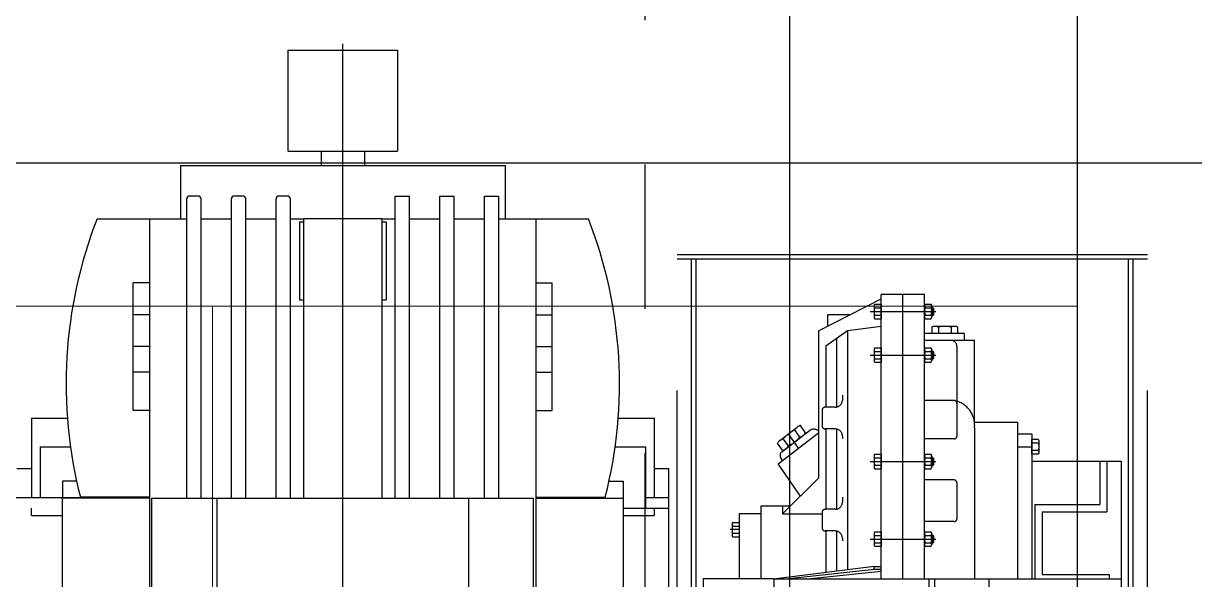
# Model space of a CAD drawing. Header units: inches. Extents: x 0 to 157513, y -28488 to 35640.
# Drawn here: x 22804 to 23616, y 19705 to 20090 of the extents above; entities that cross this region are included whole.
import ezdxf

# ---------------------------------------------------------------- set-up
doc = ezdxf.new("R2010")
doc.units = ezdxf.units.IN
doc.header["$LTSCALE"] = 400
doc.header["$MEASUREMENT"] = 0
doc.linetypes.add('CENTER', pattern=[2, 1.25, -0.25, 0.25, -0.25])
doc.linetypes.add('PHANTOM', pattern=[2.5, 1.25, -0.25, 0.25, -0.25, 0.25, -0.25])
doc.layers.add('BF', color=8, linetype='PHANTOM')
doc.layers.add('DIM', color=1, linetype='Continuous')

# ---------------------------------------------------------------- blocks, each defined once
blk = doc.blocks.new('611bf4strgesv')
at = {"layer": 'BF'}
for p, q in [((-8610.58, 31515.8, 236.01), (-8610.58, 24671.63, 236.01)), ((-8588.28, 28259.13, 7306.83), (-8588.28, 28853.28, 7306.83)), ((-8261.98, 28853.28, 7306.83), (-8588.28, 28853.28, 7306.83)), ((-8261.98, 28259.13, 7306.83), (-8261.98, 28853.28, 7306.83)), ((-8490.13, 28800.63, 7306.83), (-8446.64, 28822.63, 7306.83)), ((-8446.64, 28628.82, 7306.83), (-8446.64, 28825.63, 7306.83)), ((-8416.64, 28825.63, 7306.83), (-8446.64, 28825.63, 7306.83)), ((-8431.64, 28628.82, 7306.83), (-8431.64, 28825.63, 7306.83)), ((-8416.64, 28628.82, 7306.83), (-8416.64, 28825.63, 7306.83)), ((-8412.11, 28816.48, 7306.83), (-8410.66, 28816.48, 7306.83)), ((-8410.66, 28816.48, 7306.83), (-8410.66, 28811.48, 7306.83)), ((-8410.44, 28816.27, 7306.83), (-8410.66, 28816.48, 7306.83)), ((-8410.44, 28816.27, 7306.83), (-8410.44, 28811.69, 7306.83)), ((-8468.39, 28811.63, 7306.83), (-8483.98, 28811.63, 7306.83)), ((-8483.98, 28811.63, 7306.83), (-8483.98, 28803.74, 7306.83)), ((-8412.11, 28811.48, 7306.83), (-8410.66, 28811.48, 7306.83)), ((-8410.44, 28811.69, 7306.83), (-8410.66, 28811.48, 7306.83)), ((-8490.13, 28800.63, 7306.83), (-8490.13, 28698.36, 7306.83)), ((-8470.13, 28800.63, 7306.83), (-8485.13, 28789.96, 7306.83)), ((-8446.64, 28803.63, 7306.83), (-8470.13, 28800.63, 7306.83)), ((-8470.13, 28800.63, 7306.83), (-8470.13, 28635.24, 7306.83)), ((-8388.83, 28798.64, 7306.83), (-8416.64, 28798.64, 7306.83)), ((-8388.83, 28793.89, 7306.83), (-8388.83, 28798.64, 7306.83)), ((-8485.13, 28789.96, 7306.83), (-8485.13, 28747.63, 7306.83)), ((-8477.63, 28795.3, 7306.83), (-8477.63, 28747.63, 7306.83)), ((-8398.76, 28793.9, 7306.83), (-8416.64, 28793.9, 7306.83)), ((-8381.98, 28793.89, 7306.83), (-8398.76, 28793.9, 7306.83)), ((-8394.17, 28789.71, 7306.83), (-8394.17, 28750.28, 7306.83)), ((-8381.98, 28737.27, 7306.83), (-8381.98, 28793.88, 7306.83)), ((-8412.11, 28786.26, 7306.83), (-8410.66, 28786.26, 7306.83)), ((-8412.11, 28781.26, 7306.83), (-8410.66, 28781.26, 7306.83)), ((-8410.66, 28786.26, 7306.83), (-8410.66, 28781.26, 7306.83)), ((-8410.44, 28786.05, 7306.83), (-8410.66, 28786.26, 7306.83)), ((-8410.44, 28781.47, 7306.83), (-8410.66, 28781.26, 7306.83)), ((-8410.44, 28786.05, 7306.83), (-8410.44, 28781.47, 7306.83)), ((-8473.59, 28756.05, 7306.83), (-8473.59, 28752.63, 7306.83)), ((-8396.17, 28752.28, 7306.83), (-8416.64, 28752.28, 7306.83)), ((-8394.17, 28750.28, 7306.83), (-8394.17, 28727.68, 7306.83)), ((-8487.62, 28745.63, 7306.83), (-8487.62, 28734.63, 7306.83)), ((-8478.59, 28747.63, 7306.83), (-8485.62, 28747.63, 7306.83)), ((-8516.88, 28724.66, 7306.83), (-8504.91, 28733.88, 7306.83)), ((-8499.18, 28729.98, 7306.83), (-8502.69, 28734.96, 7306.83)), ((-8478.59, 28732.63, 7306.83), (-8485.62, 28732.63, 7306.83)), ((-8485.13, 28732.63, 7306.83), (-8485.13, 28676.81, 7306.83)), ((-8477.63, 28732.63, 7306.83), (-8477.63, 28676.88, 7306.83)), ((-8381.98, 28737.27, 7306.83), (-8352.13, 28737.28, 7306.83)), ((-8381.91, 28733.36, 7306.83), (-8381.91, 28629.04, 7306.83)), ((-8352.13, 28737.28, 7306.83), (-8352.13, 28628.82, 7306.83)), ((-8518.24, 28708.33, 7306.83), (-8490.13, 28729.99, 7306.83)), ((-8515.68, 28716.62, 7306.83), (-8496.54, 28731.37, 7306.83)), ((-8511.08, 28720.81, 7306.83), (-8514.58, 28725.8, 7306.83)), ((-8503.94, 28719.35, 7306.83), (-8510.9, 28729.26, 7306.83)), ((-8503.14, 28726.91, 7306.83), (-8506.65, 28731.91, 7306.83)), ((-8490.13, 28731.09, 7306.83), (-8490.15, 28731.11, 7306.83)), ((-8473.59, 28727.63, 7306.83), (-8473.59, 28725.91, 7306.83)), ((-8396.17, 28725.68, 7306.83), (-8416.64, 28725.68, 7306.83)), ((-8352.13, 28729.28, 7306.83), (-8342.13, 28729.28, 7306.83)), ((-8342.13, 28729.28, 7306.83), (-8342.13, 28628.82, 7306.83)), ((-8515.04, 28717.76, 7306.83), (-8518.53, 28722.73, 7306.83)), ((-8352.13, 28720.19, 7306.83), (-8342.13, 28720.19, 7306.83)), ((-8502.63, 28686.11, 7306.83), (-8518.24, 28708.33, 7306.83)), ((-8515.13, 28710.73, 7306.83), (-8516.36, 28712.6, 7306.83)), ((-8412.11, 28712.55, 7306.83), (-8410.66, 28712.55, 7306.83)), ((-8410.66, 28712.55, 7306.83), (-8410.66, 28707.55, 7306.83)), ((-8410.44, 28712.34, 7306.83), (-8410.66, 28712.55, 7306.83)), ((-8410.44, 28707.77, 7306.83), (-8410.66, 28707.55, 7306.83)), ((-8410.44, 28712.34, 7306.83), (-8410.44, 28707.77, 7306.83)), ((-8342.13, 28710.19, 7306.83), (-8280.13, 28710.19, 7306.83)), ((-8295.13, 28710.19, 7306.83), (-8295.13, 28680.19, 7306.83)), ((-8290.13, 28710.19, 7306.83), (-8290.13, 28675.19, 7306.83)), ((-8280.13, 28710.19, 7306.83), (-8280.13, 28470.07, 7306.83)), ((-8412.11, 28707.55, 7306.83), (-8410.66, 28707.55, 7306.83)), ((-8515.13, 28673.87, 7306.83), (-8490.13, 28698.36, 7306.83)), ((-8396.17, 28697.23, 7306.83), (-8416.64, 28697.23, 7306.83)), ((-8394.17, 28695.23, 7306.83), (-8394.17, 28670.34, 7306.83)), ((-8473.59, 28685.29, 7306.83), (-8473.59, 28681.88, 7306.83)), ((-8509.71, 28679.18, 7306.83), (-8530.13, 28679.18, 7306.83)), ((-8530.13, 28679.18, 7306.83), (-8530.13, 28628.82, 7306.83)), ((-8515.13, 28679.18, 7306.83), (-8515.13, 28673.87, 7306.83)), ((-8478.59, 28676.88, 7306.83), (-8485.62, 28676.88, 7306.83)), ((-8340.13, 28680.19, 7306.83), (-8340.13, 28628.82, 7306.83)), ((-8340.13, 28680.19, 7306.83), (-8295.13, 28680.19, 7306.83)), ((-8335.13, 28675.19, 7306.83), (-8335.13, 28631.82, 7306.83)), ((-8335.13, 28675.19, 7306.83), (-8290.13, 28675.19, 7306.83)), ((-8545.13, 28673.87, 7306.83), (-8545.13, 28628.82, 7306.83)), ((-8530.13, 28673.87, 7306.83), (-8545.13, 28673.87, 7306.83)), ((-8515.13, 28673.87, 7306.83), (-8487.62, 28673.87, 7306.83)), ((-8487.62, 28674.88, 7306.83), (-8487.62, 28663.88, 7306.83)), ((-8396.17, 28668.34, 7306.83), (-8416.64, 28668.34, 7306.83)), ((-8545.25, 28662.79, 7306.83), (-8551.5, 28662.79, 7306.83)), ((-8478.59, 28661.88, 7306.83), (-8485.62, 28661.88, 7306.83)), ((-8485.13, 28661.88, 7306.83), (-8485.13, 28633.11, 7306.83)), ((-8477.63, 28661.88, 7306.83), (-8477.63, 28634.03, 7306.83)), ((-8473.59, 28656.88, 7306.83), (-8473.59, 28655.15, 7306.83)), ((-8412.11, 28658.77, 7306.83), (-8410.66, 28658.77, 7306.83)), ((-8412.11, 28653.77, 7306.83), (-8410.66, 28653.77, 7306.83)), ((-8410.66, 28658.77, 7306.83), (-8410.66, 28653.77, 7306.83)), ((-8410.44, 28658.56, 7306.83), (-8410.66, 28658.77, 7306.83)), ((-8410.44, 28653.98, 7306.83), (-8410.66, 28653.77, 7306.83)), ((-8410.44, 28658.56, 7306.83), (-8410.44, 28653.98, 7306.83)), ((-8451.64, 28637.24, 7306.83), (-8519.87, 28628.82, 7306.83)), ((-8451.64, 28635.24, 7306.83), (-8510.67, 28628.82, 7306.83)), ((-8451.64, 28637.24, 7306.83), (-8446.64, 28637.24, 7306.83)), ((-8451.64, 28635.24, 7306.83), (-8451.64, 28637.24, 7306.83)), ((-8446.64, 28635.24, 7306.83), (-8451.64, 28635.24, 7306.83)), ((-8521.13, 28628.82, 7306.83), (-8570.13, 28628.82, 7306.83)), ((-8570.13, 28628.82, 7306.83), (-8570.13, 28562.63, 7306.83)), ((-8521.13, 28628.82, 7306.83), (-8353.41, 28628.82, 7306.83)), ((-8521.13, 28628.82, 7306.83), (-8521.13, 28562.63, 7306.83)), ((-8446.64, 28633.89, 7306.83), (-8495.56, 28628.82, 7306.83)), ((-8413.65, 28628.82, 7306.83), (-8413.65, 28622.45, 7306.83)), ((-8409.52, 28622.45, 7306.83), (-8409.52, 28628.82, 7306.83)), ((-8372.13, 28628.82, 7306.83), (-8372.13, 28560.13, 7306.83)), ((-8353.41, 28628.82, 7306.83), (-8280.13, 28628.82, 7306.83)), ((-8335.13, 28631.82, 7306.83), (-8288.56, 28631.82, 7306.83)), ((-8288.56, 28631.82, 7306.83), (-8288.56, 28628.82, 7306.83))]:
    blk.add_line(p, q, dxfattribs=at)
at = {"layer": 'BF', "linetype": 'CENTER', "ltscale": 20}
blk.add_line((-8310.58, 24671.63, 405.39), (-8310.58, 31317.62, 405.39), dxfattribs=at)
at = {"layer": 'BF', "ltscale": 10}
blk.add_line((-8510.19, 29567.62, 401.28), (-8510.19, 27817.62, 401.28), dxfattribs=at)
at = {"layer": 'BF', "linetype": 'Continuous'}
for p, q in [((-8858.13, 28995.13, 7306.83), (-8858.13, 28925.13, 7306.83)), ((-8858.12, 28995.13, 7306.83), (-8782.13, 28995.13, 7306.83)), ((-8782.13, 28995.13, 7306.83), (-8782.13, 28925.13, 7306.83)), ((-8858.12, 28925.13, 7306.83), (-8782.13, 28925.13, 7306.83)), ((-8835.13, 28925.13, 7306.83), (-8835.13, 28915.13, 7306.83)), ((-8805.13, 28925.13, 7306.83), (-8805.13, 28915.13, 7306.83)), ((-8932.8, 28915.13, 7306.83), (-8932.8, 28878.13, 7306.83)), ((-8932.8, 28915.13, 7306.83), (-8707.45, 28915.13, 7306.83)), ((-8707.45, 28915.13, 7306.83), (-8707.45, 28878.13, 7306.83)), ((-8928.4, 28684.63, 7306.83), (-8928.4, 28891.93, 7306.83)), ((-8920.4, 28893.93, 7306.83), (-8926.4, 28893.93, 7306.83)), ((-8918.4, 28684.63, 7306.83), (-8918.4, 28891.93, 7306.83)), ((-8897.42, 28684.63, 7306.83), (-8897.42, 28891.93, 7306.83)), ((-8889.42, 28893.93, 7306.83), (-8895.42, 28893.93, 7306.83)), ((-8887.42, 28684.63, 7306.83), (-8887.42, 28891.93, 7306.83)), ((-8866.43, 28684.63, 7306.83), (-8866.43, 28891.93, 7306.83)), ((-8858.43, 28893.93, 7306.83), (-8864.43, 28893.93, 7306.83)), ((-8856.43, 28684.63, 7306.83), (-8856.43, 28891.93, 7306.83)), ((-8783.83, 28684.63, 7306.83), (-8783.83, 28893.93, 7306.83)), ((-8783.83, 28893.93, 7306.83), (-8773.83, 28893.93, 7306.83)), ((-8773.83, 28684.63, 7306.83), (-8773.83, 28893.93, 7306.83)), ((-8752.84, 28684.63, 7306.83), (-8752.84, 28893.93, 7306.83)), ((-8752.84, 28893.93, 7306.83), (-8742.84, 28893.93, 7306.83)), ((-8742.84, 28684.63, 7306.83), (-8742.84, 28893.93, 7306.83)), ((-8721.85, 28684.63, 7306.83), (-8721.85, 28893.93, 7306.83)), ((-8721.85, 28893.93, 7306.83), (-8711.85, 28893.93, 7306.83)), ((-8711.85, 28684.63, 7306.83), (-8711.85, 28893.93, 7306.83)), ((-8990.55, 28878.13, 7306.83), (-8928.4, 28878.13, 7306.83)), ((-8953.93, 28617.69, 7306.83), (-8953.93, 28878.13, 7306.83)), ((-8918.4, 28878.13, 7306.83), (-8897.42, 28878.13, 7306.83)), ((-8887.42, 28878.13, 7306.83), (-8866.43, 28878.13, 7306.83)), ((-8856.43, 28878.13, 7306.83), (-8847.13, 28878.13, 7306.83)), ((-8850.13, 28876.13, 7306.83), (-8850.13, 28822.13, 7306.83)), ((-8850.13, 28876.13, 7306.83), (-8847.13, 28876.13, 7306.83)), ((-8847.13, 28684.63, 7306.83), (-8847.13, 28878.13, 7306.83)), ((-8793.13, 28878.13, 7306.83), (-8847.13, 28878.13, 7306.83)), ((-8793.13, 28878.13, 7306.83), (-8793.13, 28684.63, 7306.83)), ((-8793.13, 28878.13, 7306.83), (-8783.83, 28878.13, 7306.83)), ((-8793.13, 28876.13, 7306.83), (-8790.13, 28876.13, 7306.83)), ((-8790.13, 28876.13, 7306.83), (-8790.13, 28822.13, 7306.83)), ((-8773.83, 28878.13, 7306.83), (-8752.84, 28878.13, 7306.83)), ((-8742.84, 28878.13, 7306.83), (-8721.85, 28878.13, 7306.83)), ((-8711.85, 28878.13, 7306.83), (-8649.71, 28878.13, 7306.83)), ((-8686.33, 28878.13, 7306.83), (-8686.33, 28617.69, 7306.83)), ((-8965.43, 28745.36, 7306.83), (-8965.43, 28833.87, 7306.83)), ((-8953.93, 28833.87, 7306.83), (-8965.43, 28833.87, 7306.83)), ((-8686.33, 28833.87, 7306.83), (-8674.83, 28833.87, 7306.83)), ((-8674.83, 28745.36, 7306.83), (-8674.83, 28833.87, 7306.83)), ((-8850.13, 28822.13, 7306.83), (-8847.13, 28822.13, 7306.83)), ((-8793.13, 28822.13, 7306.83), (-8790.13, 28822.13, 7306.83)), ((-8953.93, 28811.75, 7306.83), (-8965.43, 28811.75, 7306.83)), ((-8686.33, 28811.75, 7306.83), (-8674.83, 28811.75, 7306.83)), ((-8953.93, 28789.62, 7306.83), (-8965.43, 28789.62, 7306.83)), ((-8686.33, 28789.62, 7306.83), (-8674.83, 28789.62, 7306.83)), ((-8953.93, 28771.91, 7306.83), (-8965.43, 28771.91, 7306.83)), ((-8686.33, 28771.91, 7306.83), (-8674.83, 28771.91, 7306.83)), ((-8953.93, 28745.36, 7306.83), (-8965.43, 28745.36, 7306.83)), ((-8686.33, 28745.36, 7306.83), (-8674.83, 28745.36, 7306.83)), ((-9036.13, 28740.13, 7306.83), (-9036.13, 28685.13, 7306.83)), ((-9036.13, 28740.13, 7306.83), (-9011.17, 28740.13, 7306.83)), ((-8629.09, 28740.13, 7306.83), (-8604.13, 28740.13, 7306.83)), ((-8604.13, 28740.13, 7306.83), (-8604.13, 28685.13, 7306.83)), ((-9030.13, 28720.13, 7306.83), (-9030.13, 28685.13, 7306.83)), ((-9030.13, 28720.13, 7306.83), (-9008.99, 28720.13, 7306.83)), ((-8631.27, 28720.13, 7306.83), (-8610.13, 28720.13, 7306.83)), ((-8610.13, 28720.13, 7306.83), (-8610.13, 28677.63, 7306.83)), ((-9046.13, 28705.13, 7306.83), (-9036.13, 28705.13, 7306.83)), ((-8604.13, 28705.13, 7306.83), (-8594.13, 28705.13, 7306.83)), ((-8594.13, 28705.13, 7306.83), (-8594.13, 28475.13, 7306.83)), ((-9014.5, 28696.44, 7306.83), (-9014.5, 28685.13, 7306.83)), ((-9004.8, 28696.44, 7306.83), (-9014.5, 28696.44, 7306.83)), ((-8635.45, 28696.44, 7306.83), (-8625.76, 28696.44, 7306.83)), ((-8625.76, 28696.44, 7306.83), (-8625.76, 28483.82, 7306.83)), ((-9126.13, 28685.13, 7306.83), (-8953.93, 28685.13, 7306.83)), ((-9014.5, 28495.63, 7306.83), (-9014.5, 28684.63, 7306.83)), ((-8953.93, 28684.63, 7306.83), (-9014.5, 28684.63, 7306.83)), ((-8953.93, 28685.3, 7306.83), (-9002.16, 28685.3, 7306.83)), ((-8952.52, 28617.69, 7306.83), (-8952.52, 28684.63, 7306.83)), ((-8952.52, 28684.63, 7306.83), (-8687.73, 28684.63, 7306.83)), ((-8907.45, 28684.63, 7306.83), (-8907.45, 28495.63, 7306.83)), ((-8732.8, 28495.63, 7306.83), (-8732.8, 28684.63, 7306.83)), ((-8687.73, 28617.69, 7306.83), (-8687.73, 28684.63, 7306.83)), ((-8686.33, 28685.3, 7306.83), (-8638.1, 28685.3, 7306.83)), ((-8686.33, 28684.63, 7306.83), (-8625.76, 28684.63, 7306.83)), ((-8610.13, 28685.13, 7306.83), (-8594.13, 28685.13, 7306.83)), ((-9036.13, 28672.58, 7306.83), (-9036.13, 28677.58, 7306.83)), ((-8625.76, 28677.63, 7306.83), (-8594.13, 28677.63, 7306.83)), ((-8604.13, 28677.58, 7306.83), (-8604.13, 28672.58, 7306.83)), ((-9036.13, 28672.63, 7306.83), (-9014.5, 28672.63, 7306.83)), ((-9036.13, 28672.63, 7306.83), (-9014.5, 28672.63, 7306.83)), ((-8625.76, 28672.63, 7306.83), (-8604.13, 28672.63, 7306.83))]:
    blk.add_line(p, q, dxfattribs=at)
at = {"layer": 'BF', "ltscale": 100}
blk.add_line((-8820.13, 28262.97, 7306.83), (-8820.13, 28999.33, 7306.83), dxfattribs=at)
at = {"layer": 'BF', "ltscale": 12}
for p, q in [((-8261.98, 28850.13, 7306.83), (-8588.28, 28850.13, 7306.83)), ((-8578.28, 28314.28, 7306.83), (-8578.28, 28850.13, 7306.83)), ((-8575.13, 28314.28, 7306.83), (-8575.13, 28850.13, 7306.83)), ((-8275.13, 28314.28, 7306.83), (-8275.13, 28850.13, 7306.83)), ((-8271.98, 28314.28, 7306.83), (-8271.98, 28850.13, 7306.83))]:
    blk.add_line(p, q, dxfattribs=at)
at = {"layer": 'BF', "linetype": 'CENTER', "lineweight": 9, "ltscale": 10}
for p, q in [((-8310.57, 28817.62, 405.39), (-9260.6, 28817.62, 405.39)), ((-8910.58, 27817.62, 405.39), (-8910.58, 28817.62, 405.39))]:
    blk.add_line(p, q, dxfattribs=at)
at = {"layer": 'BF', "linetype": 'CENTER'}
for p, q in [((-8454.23, 28813.98, 7306.83), (-8408.77, 28813.98, 7306.83)), ((-8454.23, 28783.76, 7306.83), (-8408.77, 28783.76, 7306.83)), ((-8454.23, 28710.05, 7306.83), (-8408.77, 28710.05, 7306.83)), ((-8454.23, 28656.27, 7306.83), (-8408.77, 28656.27, 7306.83))]:
    blk.add_line(p, q, dxfattribs=at)
at = {"layer": 'BF', "ltscale": 0.5}
for p, q in [((-8451.64, 28817.73, 7306.83), (-8451.64, 28810.23, 7306.83)), ((-8451.18, 28818.98, 7306.83), (-8446.64, 28818.98, 7306.83)), ((-8451.18, 28816.48, 7306.83), (-8446.64, 28816.48, 7306.83)), ((-8446.64, 28818.98, 7306.83), (-8446.64, 28808.98, 7306.83)), ((-8416.64, 28817.73, 7306.83), (-8416.64, 28810.23, 7306.83)), ((-8416.18, 28818.98, 7306.83), (-8412.11, 28818.98, 7306.83)), ((-8416.18, 28816.48, 7306.83), (-8412.11, 28816.48, 7306.83)), ((-8411.64, 28817.73, 7306.83), (-8411.64, 28810.23, 7306.83)), ((-8451.18, 28811.48, 7306.83), (-8446.64, 28811.48, 7306.83)), ((-8451.18, 28808.98, 7306.83), (-8446.64, 28808.98, 7306.83)), ((-8416.18, 28811.48, 7306.83), (-8412.11, 28811.48, 7306.83)), ((-8416.18, 28808.98, 7306.83), (-8412.11, 28808.98, 7306.83)), ((-8411.54, 28803.18, 7306.83), (-8411.54, 28798.64, 7306.83)), ((-8393.7, 28798.64, 7306.83), (-8411.54, 28798.64, 7306.83)), ((-8394.95, 28803.64, 7306.83), (-8410.29, 28803.64, 7306.83)), ((-8407.04, 28803.18, 7306.83), (-8407.04, 28798.64, 7306.83)), ((-8398.2, 28803.18, 7306.83), (-8398.2, 28798.64, 7306.83)), ((-8393.7, 28803.18, 7306.83), (-8393.7, 28798.64, 7306.83)), ((-8451.64, 28787.51, 7306.83), (-8451.64, 28780.01, 7306.83)), ((-8451.18, 28788.76, 7306.83), (-8446.64, 28788.76, 7306.83)), ((-8451.18, 28786.26, 7306.83), (-8446.64, 28786.26, 7306.83)), ((-8451.18, 28781.26, 7306.83), (-8446.64, 28781.26, 7306.83)), ((-8446.64, 28788.76, 7306.83), (-8446.64, 28778.76, 7306.83)), ((-8416.64, 28787.51, 7306.83), (-8416.64, 28780.01, 7306.83)), ((-8416.18, 28788.76, 7306.83), (-8412.11, 28788.76, 7306.83)), ((-8416.18, 28786.26, 7306.83), (-8412.11, 28786.26, 7306.83)), ((-8416.18, 28781.26, 7306.83), (-8412.11, 28781.26, 7306.83)), ((-8411.64, 28787.51, 7306.83), (-8411.64, 28780.01, 7306.83)), ((-8451.18, 28778.76, 7306.83), (-8446.64, 28778.76, 7306.83)), ((-8416.18, 28778.76, 7306.83), (-8412.11, 28778.76, 7306.83)), ((-8342.13, 28715.19, 7306.83), (-8342.13, 28725.19, 7306.83)), ((-8337.59, 28725.19, 7306.83), (-8342.13, 28725.19, 7306.83)), ((-8337.13, 28716.44, 7306.83), (-8337.13, 28723.94, 7306.83)), ((-8337.59, 28722.69, 7306.83), (-8342.13, 28722.69, 7306.83)), ((-8337.59, 28717.69, 7306.83), (-8342.13, 28717.69, 7306.83)), ((-8451.64, 28713.8, 7306.83), (-8451.64, 28706.3, 7306.83)), ((-8451.18, 28715.05, 7306.83), (-8446.64, 28715.05, 7306.83)), ((-8451.18, 28712.55, 7306.83), (-8446.64, 28712.55, 7306.83)), ((-8446.64, 28715.05, 7306.83), (-8446.64, 28705.05, 7306.83)), ((-8416.64, 28713.8, 7306.83), (-8416.64, 28706.3, 7306.83)), ((-8416.18, 28715.05, 7306.83), (-8412.11, 28715.05, 7306.83)), ((-8416.18, 28712.55, 7306.83), (-8412.11, 28712.55, 7306.83)), ((-8411.64, 28713.8, 7306.83), (-8411.64, 28706.3, 7306.83)), ((-8337.59, 28715.19, 7306.83), (-8342.13, 28715.19, 7306.83)), ((-8451.18, 28707.55, 7306.83), (-8446.64, 28707.55, 7306.83)), ((-8451.18, 28705.05, 7306.83), (-8446.64, 28705.05, 7306.83)), ((-8416.18, 28707.55, 7306.83), (-8412.11, 28707.55, 7306.83)), ((-8416.18, 28705.05, 7306.83), (-8412.11, 28705.05, 7306.83)), ((-8549.67, 28667.79, 7306.83), (-8545.13, 28667.79, 7306.83)), ((-8545.13, 28667.79, 7306.83), (-8545.13, 28657.79, 7306.83)), ((-8550.13, 28666.54, 7306.83), (-8550.13, 28659.04, 7306.83)), ((-8549.67, 28665.29, 7306.83), (-8545.13, 28665.29, 7306.83)), ((-8549.67, 28660.29, 7306.83), (-8545.13, 28660.29, 7306.83)), ((-8451.64, 28660.02, 7306.83), (-8451.64, 28652.52, 7306.83)), ((-8451.18, 28661.27, 7306.83), (-8446.64, 28661.27, 7306.83)), ((-8446.64, 28661.27, 7306.83), (-8446.64, 28651.27, 7306.83)), ((-8416.64, 28660.02, 7306.83), (-8416.64, 28652.52, 7306.83)), ((-8416.18, 28661.27, 7306.83), (-8412.11, 28661.27, 7306.83)), ((-8411.64, 28660.02, 7306.83), (-8411.64, 28652.52, 7306.83)), ((-8549.67, 28657.79, 7306.83), (-8545.13, 28657.79, 7306.83)), ((-8451.18, 28658.77, 7306.83), (-8446.64, 28658.77, 7306.83)), ((-8451.18, 28653.77, 7306.83), (-8446.64, 28653.77, 7306.83)), ((-8451.18, 28651.27, 7306.83), (-8446.64, 28651.27, 7306.83)), ((-8416.18, 28658.77, 7306.83), (-8412.11, 28658.77, 7306.83)), ((-8416.18, 28653.77, 7306.83), (-8412.11, 28653.77, 7306.83)), ((-8416.18, 28651.27, 7306.83), (-8412.11, 28651.27, 7306.83))]:
    blk.add_line(p, q, dxfattribs=at)
at = {"layer": 'BF', "linetype": 'Continuous'}
for centre, radius, start, end in [((-8926.4, 28891.93, 7306.83), 2, 90, 180), ((-8920.4, 28891.93, 7306.83), 2, 0, 90), ((-8895.42, 28891.93, 7306.83), 2, 90, 180), ((-8889.42, 28891.93, 7306.83), 2, 0, 90), ((-8864.43, 28891.93, 7306.83), 2, 90, 180), ((-8858.43, 28891.93, 7306.83), 2, 0, 90), ((-8697.07, 28763.71, 7306.83), 315, 158.69963, 194.412), ((-8943.19, 28763.71, 7306.83), 315, 345.588, 21.30037)]:
    blk.add_arc(centre, radius, start, end, dxfattribs=at)
at = {"layer": 'BF', "ltscale": 0.5}
for centre, radius, start, end in [((-8449.72, 28817.73, 7306.83), 1.92, 139.45948, 220.54052), ((-8444.64, 28813.98, 7306.83), 7, 159.07517, 200.92483), ((-8414.72, 28817.73, 7306.83), 1.92, 139.45948, 220.54052), ((-8409.64, 28813.98, 7306.83), 7, 159.07517, 200.92483), ((-8413.57, 28817.73, 7306.83), 1.92, 319.45948, 40.54052), ((-8418.64, 28813.98, 7306.83), 7, 339.07517, 20.92483), ((-8449.72, 28810.23, 7306.83), 1.92, 139.45948, 220.54052), ((-8414.72, 28810.23, 7306.83), 1.92, 139.45948, 220.54052), ((-8413.57, 28810.23, 7306.83), 1.92, 319.45948, 40.54052), ((-8409.29, 28797.92, 7306.83), 5.71, 66.81012, 113.18988), ((-8402.62, 28782.25, 7306.83), 21.39, 78.07013, 101.92353), ((-8395.95, 28797.92, 7306.83), 5.71, 66.81012, 113.18988), ((-8449.72, 28787.51, 7306.83), 1.92, 139.45948, 220.54052), ((-8444.64, 28783.76, 7306.83), 7, 159.07517, 200.92483), ((-8449.72, 28780.01, 7306.83), 1.92, 139.45948, 220.54052), ((-8414.72, 28787.51, 7306.83), 1.92, 139.45948, 220.54052), ((-8409.64, 28783.76, 7306.83), 7, 159.07517, 200.92483), ((-8414.72, 28780.01, 7306.83), 1.92, 139.45948, 220.54052), ((-8413.57, 28787.51, 7306.83), 1.92, 319.45948, 40.54052), ((-8418.64, 28783.76, 7306.83), 7, 339.07517, 20.92483), ((-8413.57, 28780.01, 7306.83), 1.92, 319.45948, 40.54052), ((-8339.05, 28723.94, 7306.83), 1.92, 319.45948, 40.54052), ((-8344.13, 28720.19, 7306.83), 7, 339.07517, 20.92483), ((-8339.05, 28716.44, 7306.83), 1.92, 319.45948, 40.54052), ((-8449.72, 28713.8, 7306.83), 1.92, 139.45948, 220.54052), ((-8444.64, 28710.05, 7306.83), 7, 159.07517, 200.92483), ((-8414.72, 28713.8, 7306.83), 1.92, 139.45948, 220.54052), ((-8409.64, 28710.05, 7306.83), 7, 159.07517, 200.92483), ((-8413.57, 28713.8, 7306.83), 1.92, 319.45948, 40.54052), ((-8418.64, 28710.05, 7306.83), 7, 339.07517, 20.92483), ((-8449.72, 28706.3, 7306.83), 1.92, 139.45948, 220.54052), ((-8414.72, 28706.3, 7306.83), 1.92, 139.45948, 220.54052), ((-8413.57, 28706.3, 7306.83), 1.92, 319.45948, 40.54052), ((-8548.21, 28666.54, 7306.83), 1.92, 139.45948, 220.54052), ((-8543.13, 28662.79, 7306.83), 7, 159.07517, 200.92483), ((-8548.21, 28659.04, 7306.83), 1.92, 139.45948, 220.54052), ((-8449.72, 28660.02, 7306.83), 1.92, 139.45948, 220.54052), ((-8414.72, 28660.02, 7306.83), 1.92, 139.45948, 220.54052), ((-8413.57, 28660.02, 7306.83), 1.92, 319.45948, 40.54052), ((-8444.64, 28656.27, 7306.83), 7, 159.07517, 200.92483), ((-8449.72, 28652.52, 7306.83), 1.92, 139.45948, 220.54052), ((-8409.64, 28656.27, 7306.83), 7, 159.07517, 200.92483), ((-8414.72, 28652.52, 7306.83), 1.92, 139.45948, 220.54052), ((-8418.64, 28656.27, 7306.83), 7, 339.07517, 20.92483), ((-8413.57, 28652.52, 7306.83), 1.92, 319.45948, 40.54052)]:
    blk.add_arc(centre, radius, start, end, dxfattribs=at)
at = {"layer": 'BF'}
for centre, radius, start, end in [((-8398.18, 28789.92, 7306.83), 4.01, 356.94207, 81.6859), ((-8478.59, 28752.63, 7306.83), 5, 270, 0), ((-8396.17, 28750.28, 7306.83), 2, 0, 90), ((-8399.44, 28735.01, 7306.83), 17.61, 354.64126, 78.33096), ((-8485.62, 28745.63, 7306.83), 2, 90, 180), ((-8501.01, 28728.68, 7306.83), 6.5, 104.97303, 150.25598), ((-8493.5, 28727.4, 7306.83), 5, 47.90701, 127.6145), ((-8485.62, 28734.63, 7306.83), 2, 180, 270), ((-8478.59, 28727.63, 7306.83), 5, 0, 90), ((-8512.95, 28719.61, 7306.83), 6.4, 104.79507, 150.43394), ((-8495.49, 28709.23, 7306.83), 25.27, 116.19311, 139.0359), ((-8521.86, 28743.01, 7306.83), 24.68, 295.91357, 319.31544), ((-8504.77, 28733.1, 7306.83), 6.4, 284.72148, 330.77733), ((-8396.17, 28727.68, 7306.83), 2, 270, 0), ((-8513.85, 28714.25, 7306.83), 3, 127.6145, 213.1966), ((-8516.6, 28723.88, 7306.83), 6.31, 284.24086, 330.9439), ((-8396.17, 28695.23, 7306.83), 2, 0, 90), ((-8485.62, 28674.88, 7306.83), 2, 90, 180), ((-8478.59, 28681.88, 7306.83), 5, 270, 0), ((-8396.17, 28670.34, 7306.83), 2, 270, 0), ((-8485.62, 28663.88, 7306.83), 2, 180, 270), ((-8478.59, 28656.88, 7306.83), 5, 0, 90)]:
    blk.add_arc(centre, radius, start, end, dxfattribs=at)

msp = doc.modelspace()

# ---------------------------------------------------------------- linework, layer by layer
at = {"layer": 'DIM'}
msp.add_line((22153.33, 19993.5, 6934.47), (25857.23, 19993.5, 6934.47), dxfattribs=at)

# ---------------------------------------------------------------- block references
msp.add_blockref('611bf4strgesv', (31845.3, -8923.42, -372.37))

doc.saveas('drawing.dxf')
